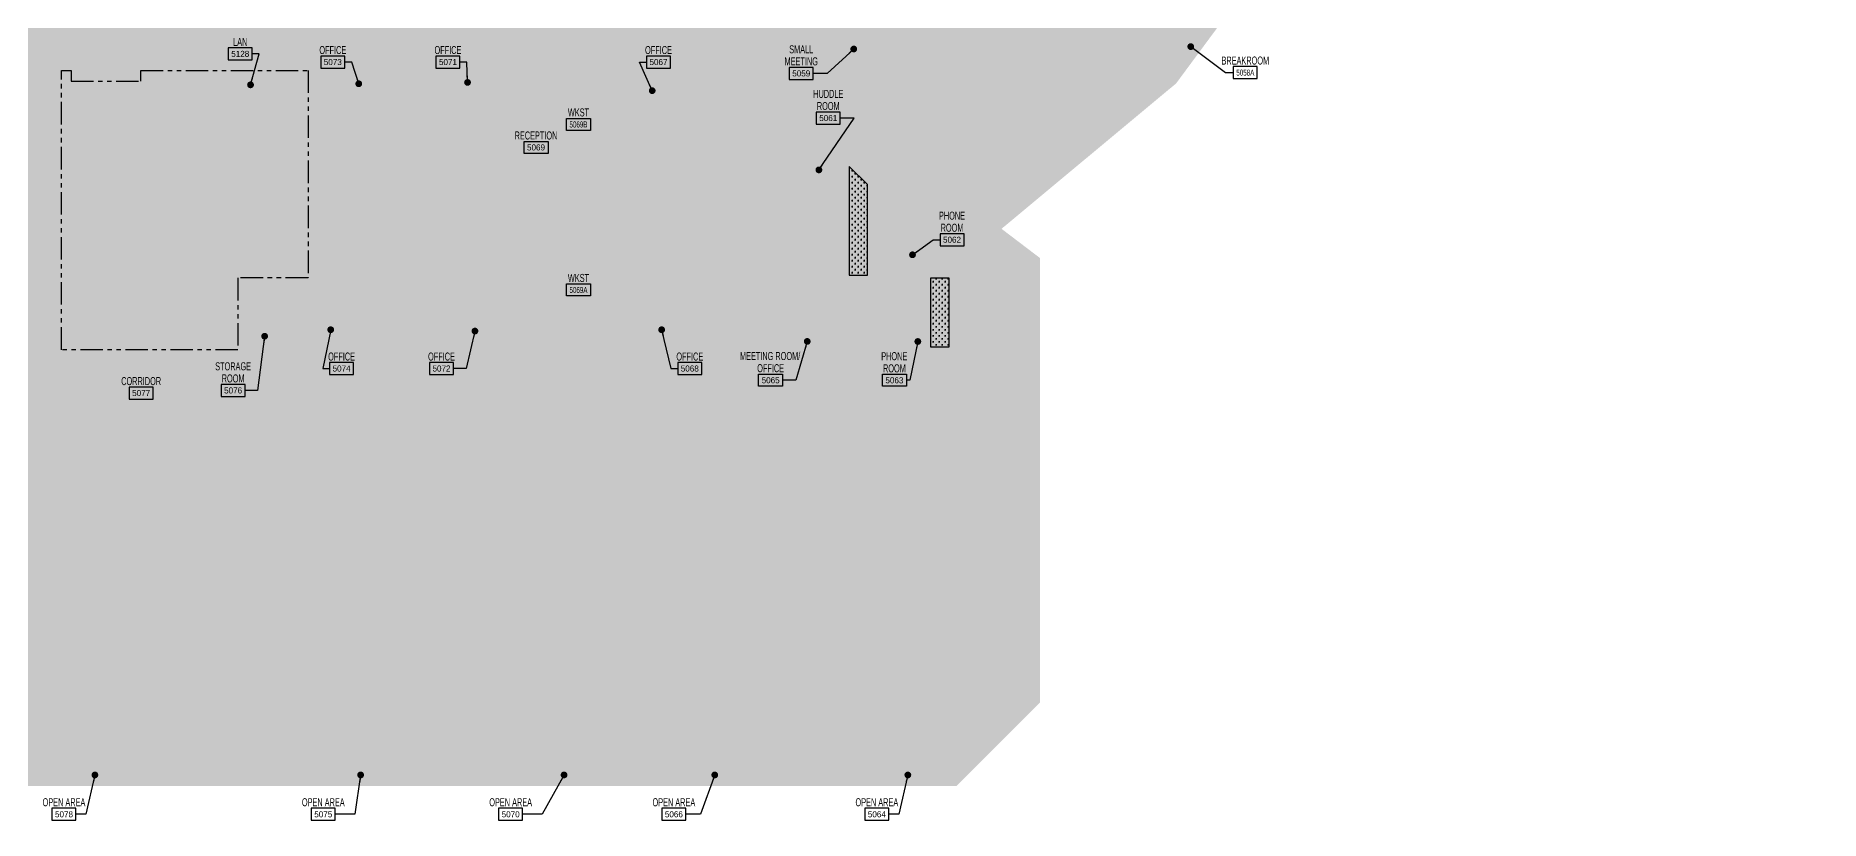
# Model space of a CAD drawing. Header units: inches. Extents: x -71 to 4499, y -33 to 4893.
# Drawn here: x 2008 to 4387, y -33 to 1012 of the extents above; entities that cross this region are included whole.
import ezdxf
from ezdxf.enums import TextEntityAlignment as Align

# ---------------------------------------------------------------- set-up
doc = ezdxf.new("R2010")
doc.units = ezdxf.units.IN
doc.header["$LTSCALE"] = 96
doc.header["$MEASUREMENT"] = 0
doc.linetypes.add('PHANTOM4', pattern=[0.625, 0.3125, -0.0625, 0.0625, -0.0625, 0.0625, -0.0625])
for name, color, linetype in [('A-Area', 212, 'PHANTOM4'), ('A-Area-Iden', 7, 'Continuous'), ('A-Area-Iden-Name', 7, 'Continuous'), ('A-Area-Iden-Numb', 7, 'Continuous'), ('A-Bldg-Patt', 5, 'Continuous'), ('A-Flor-Case-Exst', 235, 'Continuous')]:
    doc.layers.add(name, color=color, linetype=linetype)
doc.styles.add('XFINE_0', font='ARIALN.TTF', dxfattribs={"width": 0.8})
doc.styles.add('XFINE_1-8', font='ARIALN.TTF', dxfattribs={"width": 0.8, "height": 10})
doc.dimstyles.new('OTJ_1-8', dxfattribs={"dimscale": 96, "dimtxt": 0.09375, "dimasz": 0.09375, "dimexe": 0.0625, "dimexo": 0.15625, "dimgap": 0.046875, "dimtad": 1, "dimdec": 1, "dimzin": 3, "dimdsep": 46, "dimlunit": 4, "dimtxsty": 'XFINE_1-8', "dimblk": 'ARCHTICK', "dimcen": 0.09, "dimdle": 0.0625, "dimclrd": 15, "dimclre": 15, "dimclrt": 7, "dimadec": 0, "dimazin": 0, "dimtfac": 0.75, "dimtdec": 1, "dimtix": 1, "dimtmove": 1, "dimatfit": 3, "dimfxl": 1, "dimfrac": 1, "dimtolj": 1, "dimtzin": 0, "dimarcsym": 0})
pattern_1 = [(270, (-2159.6815, 649.5292), (4, -4), [2, -6]), (0, (-2160.6815, 648.5292), (4, 4), [2, -6])]

# ---------------------------------------------------------------- blocks, each defined once
blk = doc.blocks.new('OTJ_Room_Tag_4_P')
at = {"layer": 'A-Area-Iden-Numb'}
blk.add_lwpolyline([(2, -2), (2, 0), (-2, 0), (-2, -2)], close=True, dxfattribs=at)
at = {"layer": 'A-Area-Iden-Name', "style": 'XFINE_0', "width": 0.8}
for tag, p in [('ROOM:NAME1', (0, 2.35)), ('ROOM:NAME2', (0, 0.33))]:
    blk.add_attdef(tag, text='', height=1.33, dxfattribs=at).set_placement(p, align=Align.CENTER)
at = {"layer": 'A-Area-Iden-Numb', "style": 'XFINE_0', "width": 1.569593}
blk.add_attdef('ROOM:NUMBER', text='', height=1, dxfattribs=at).set_placement((-1.5, -1.5), (1.5, -1.5), align=Align.FIT)
blk = doc.blocks.new('_ArchTick')
at = {"color": 0, "linetype": 'ByBlock', "const_width": 0.15}
blk.add_lwpolyline([(-0.5, -0.5), (0.5, 0.5)], dxfattribs=at)

msp = doc.modelspace()

# ---------------------------------------------------------------- hatches: boundary and pattern name
at = {"layer": 'A-Area'}
msp.add_hatch(color=256, dxfattribs=at).paths.add_polyline_path([(2042.5, 966), (2042.5, 594), (2277.5, 594), (2277.5, 689.5), (2151.5, 693), (2151.5, 943.8), (2148, 966), (2148, 951.5), (2055, 951.5), (2055, 966)])
at = {"layer": 'A-Bldg-Patt'}
h = msp.add_hatch(color=256, dxfattribs=at)
h.dxf.hatch_style = 1
h.paths.add_polyline_path([(3443.9, 1639), (3443.9, 1879.4), (3671.5, 1879.4), (3671.5, 1638.7)], flags=16)
h.paths.add_polyline_path([(3917.3, 3804.6), (3917.3, 3670.4), (4387.1, 3672), (4386.9, 3729.7), (3690.2, 4425.8), (2892, 4428), (2887.8, 2218.7), (2683.7, 2012.4), (2222.6, 1553.5), (8, 1552), (3347, 715.9), (3295.5, 755), (3528.2, 948.6), (3658.5, 1124.6), (3724.1, 1093), (3834.6, 1093), (3835.3, 1214.4), (3749.1, 1214.5), (3748.6, 1214.5), (3748.6, 1350.7), (3658.3, 1350.7), (3658.3, 1589.7), (3671.5, 1589.7), (3671.5, 1641.2), (3671.5, 1784.3), (3671.5, 1787.8), (3671.5, 1880.2), (3672.3, 1938.2), (3660.1, 1938.2), (3660, 2057.8), (3474, 2059.5), (3842.5, 2059.5), (3846, 2316), (3474, 2314.5), (3475.5, 2430), (3795, 2433.5), (3795, 2563.5), (3474, 2563.5), (3482.5, 3234), (3616.9, 3234), (3623, 3294), (3474, 3294), (3410.5, 3294), (3410.5, 3494), (3473.7, 3494), (3474, 3548.1), (3660, 3548.3), (3660.1, 3665.9), (3455.8, 3665.9), (3455.8, 3804.6)])
h = msp.add_hatch(color=256, dxfattribs=at)
h.dxf.hatch_style = 1
h.paths.add_polyline_path([(3347, 715.9), (3347, 124.1), (3235.9, 13), (846.4, 13), (806, 53.4), (712.5, 53), (10, 753.4), (8, 1552)])
at = {"layer": 'A-Flor-Case-Exst'}
h = msp.add_hatch(dxfattribs=at)
h.set_pattern_fill('CROSS', color=256, scale=16, angle=-90, style=0)
h.set_pattern_definition(pattern_1)
h.paths.add_polyline_path([(3092.6, 693.1), (3116.6, 693.1), (3116.6, 814), (3092.6, 838)])
h = msp.add_hatch(dxfattribs=at)
h.set_pattern_fill('CROSS', color=256, scale=16, angle=-90, style=0)
h.set_pattern_definition(pattern_1)
h.paths.add_polyline_path([(3225.4, 689.6), (3225.4, 597.5), (3201.4, 597.5), (3201.4, 689.6)])

# ---------------------------------------------------------------- linework, layer by layer
at = {"layer": 'A-Area'}
msp.add_lwpolyline([(2042.5, 966), (2055, 966), (2055, 951.5), (2148, 951.5), (2148, 966), (2371, 966), (2371, 689.5), (2277.5, 689.5), (2277.5, 594), (2042.5, 594)], close=True, dxfattribs=at)
at = {"layer": 'A-Flor-Case-Exst'}
for points in [[(3092.6, 693.1), (3116.6, 693.1), (3116.6, 814), (3092.6, 838)], [(3225.4, 689.6), (3225.4, 597.5), (3201.4, 597.5), (3201.4, 689.6)]]:
    msp.add_lwpolyline(points, close=True, dxfattribs=at)

# ---------------------------------------------------------------- block references
at = {"layer": 'A-Area-Iden'}
ref = msp.add_blockref('OTJ_Room_Tag_4_P', (2280.6, 996), dxfattribs=dict(at, xscale=8, yscale=8, zscale=8))
ref.add_attrib('ROOM:NAME2', 'LAN', dxfattribs={"layer": 'A-Area-Iden-Name', "height": 10.67, "style": 'XFINE_0', "width": 0.8}).set_placement((2280.6, 998.7), align=Align.CENTER)
ref.add_attrib('ROOM:NUMBER', '5128', dxfattribs={"layer": 'A-Area-Iden-Numb', "height": 8, "style": 'XFINE_0', "width": 1.177195}).set_placement((2268.6, 984), (2292.6, 984), align=Align.FIT)
ref = msp.add_blockref('OTJ_Room_Tag_4_P', (3028.5, 970), dxfattribs=dict(at, xscale=8, yscale=8, zscale=8))
ref.add_attrib('ROOM:NAME1', 'SMALL', dxfattribs={"layer": 'A-Area-Iden-Name', "height": 10.67, "style": 'XFINE_0', "width": 0.8}).set_placement((3028.5, 988.8), align=Align.CENTER)
ref.add_attrib('ROOM:NAME2', 'MEETING', dxfattribs={"layer": 'A-Area-Iden-Name', "height": 10.67, "style": 'XFINE_0', "width": 0.8}).set_placement((3028.5, 972.7), align=Align.CENTER)
ref.add_attrib('ROOM:NUMBER', '5059', dxfattribs={"layer": 'A-Area-Iden-Numb', "height": 8, "style": 'XFINE_0', "width": 1.177195}).set_placement((3016.5, 958), (3040.5, 958), align=Align.FIT)
ref = msp.add_blockref('OTJ_Room_Tag_4_P', (2404, 985.1), dxfattribs=dict(at, xscale=8, yscale=8, zscale=8))
ref.add_attrib('ROOM:NAME2', 'OFFICE', dxfattribs={"layer": 'A-Area-Iden-Name', "height": 10.67, "style": 'XFINE_0', "width": 0.8}).set_placement((2404, 987.8), align=Align.CENTER)
ref.add_attrib('ROOM:NUMBER', '5073', dxfattribs={"layer": 'A-Area-Iden-Numb', "height": 8, "style": 'XFINE_0', "width": 1.177195}).set_placement((2392, 973.1), (2416, 973.1), align=Align.FIT)
ref = msp.add_blockref('OTJ_Room_Tag_4_P', (2557.5, 985.1), dxfattribs=dict(at, xscale=8, yscale=8, zscale=8))
ref.add_attrib('ROOM:NAME2', 'OFFICE', dxfattribs={"layer": 'A-Area-Iden-Name', "height": 10.67, "style": 'XFINE_0', "width": 0.8}).set_placement((2557.5, 987.8), align=Align.CENTER)
ref.add_attrib('ROOM:NUMBER', '5071', dxfattribs={"layer": 'A-Area-Iden-Numb', "height": 8, "style": 'XFINE_0', "width": 1.177195}).set_placement((2545.5, 973.1), (2569.5, 973.1), align=Align.FIT)
ref = msp.add_blockref('OTJ_Room_Tag_4_P', (2838.2, 985.1), dxfattribs=dict(at, xscale=8, yscale=8, zscale=8))
ref.add_attrib('ROOM:NAME2', 'OFFICE', dxfattribs={"layer": 'A-Area-Iden-Name', "height": 10.67, "style": 'XFINE_0', "width": 0.8}).set_placement((2838.2, 987.8), align=Align.CENTER)
ref.add_attrib('ROOM:NUMBER', '5067', dxfattribs={"layer": 'A-Area-Iden-Numb', "height": 8, "style": 'XFINE_0', "width": 1.177195}).set_placement((2826.2, 973.1), (2850.2, 973.1), align=Align.FIT)
ref = msp.add_blockref('OTJ_Room_Tag_4_P', (3620.5, 971.1), dxfattribs=dict(at, xscale=8, yscale=8, zscale=8))
ref.add_attrib('ROOM:NAME2', 'BREAKROOM', dxfattribs={"layer": 'A-Area-Iden-Name', "height": 10.67, "style": 'XFINE_0', "width": 0.8}).set_placement((3620.5, 973.8), align=Align.CENTER)
ref.add_attrib('ROOM:NUMBER', '5058A', dxfattribs={"layer": 'A-Area-Iden-Numb', "height": 8, "style": 'XFINE_0', "width": 0.904938}).set_placement((3608.5, 959.1), (3632.5, 959.1), align=Align.FIT)
ref = msp.add_blockref('OTJ_Room_Tag_4_P', (3064.5, 910.5), dxfattribs=dict(at, xscale=8, yscale=8, zscale=8))
ref.add_attrib('ROOM:NAME1', 'HUDDLE', dxfattribs={"layer": 'A-Area-Iden-Name', "height": 10.67, "style": 'XFINE_0', "width": 0.8}).set_placement((3064.5, 929.4), align=Align.CENTER)
ref.add_attrib('ROOM:NAME2', 'ROOM', dxfattribs={"layer": 'A-Area-Iden-Name', "height": 10.67, "style": 'XFINE_0', "width": 0.8}).set_placement((3064.5, 913.2), align=Align.CENTER)
ref.add_attrib('ROOM:NUMBER', '5061', dxfattribs={"layer": 'A-Area-Iden-Numb', "height": 8, "style": 'XFINE_0', "width": 1.177195}).set_placement((3052.5, 898.5), (3076.5, 898.5), align=Align.FIT)
ref = msp.add_blockref('OTJ_Room_Tag_4_P', (2731.5, 902), dxfattribs=dict(at, xscale=-8, yscale=8, zscale=8))
ref.add_attrib('ROOM:NAME2', 'WKST', dxfattribs={"layer": 'A-Area-Iden-Name', "height": 10.67, "style": 'XFINE_0', "width": 0.8}).set_placement((2731.5, 904.7), align=Align.CENTER)
ref.add_attrib('ROOM:NUMBER', '5069B', dxfattribs={"layer": 'A-Area-Iden-Numb', "height": 8, "style": 'XFINE_0', "width": 0.905684}).set_placement((2719.5, 890), (2743.5, 890), align=Align.FIT)
ref = msp.add_blockref('OTJ_Room_Tag_4_P', (2674.9, 871.4), dxfattribs=dict(at, xscale=-8, yscale=8, zscale=8))
ref.add_attrib('ROOM:NAME2', 'RECEPTION', dxfattribs={"layer": 'A-Area-Iden-Name', "height": 10.67, "style": 'XFINE_0', "width": 0.8}).set_placement((2674.9, 874), align=Align.CENTER)
ref.add_attrib('ROOM:NUMBER', '5069', dxfattribs={"layer": 'A-Area-Iden-Numb', "height": 8, "style": 'XFINE_0', "width": 1.177195}).set_placement((2662.9, 859.4), (2686.9, 859.4), align=Align.FIT)
ref = msp.add_blockref('OTJ_Room_Tag_4_P', (3229.5, 748.4), dxfattribs=dict(at, xscale=8, yscale=8, zscale=8))
ref.add_attrib('ROOM:NAME1', 'PHONE', dxfattribs={"layer": 'A-Area-Iden-Name', "height": 10.67, "style": 'XFINE_0', "width": 0.8}).set_placement((3229.5, 767.2), align=Align.CENTER)
ref.add_attrib('ROOM:NAME2', 'ROOM', dxfattribs={"layer": 'A-Area-Iden-Name', "height": 10.67, "style": 'XFINE_0', "width": 0.8}).set_placement((3229.5, 751.1), align=Align.CENTER)
ref.add_attrib('ROOM:NUMBER', '5062', dxfattribs={"layer": 'A-Area-Iden-Numb', "height": 8, "style": 'XFINE_0', "width": 1.177195}).set_placement((3217.5, 736.4), (3241.5, 736.4), align=Align.FIT)
ref = msp.add_blockref('OTJ_Room_Tag_4_P', (2731.5, 681.5), dxfattribs=dict(at, xscale=-8, yscale=8, zscale=8))
ref.add_attrib('ROOM:NAME2', 'WKST', dxfattribs={"layer": 'A-Area-Iden-Name', "height": 10.67, "style": 'XFINE_0', "width": 0.8}).set_placement((2731.5, 684.2), align=Align.CENTER)
ref.add_attrib('ROOM:NUMBER', '5069A', dxfattribs={"layer": 'A-Area-Iden-Numb', "height": 8, "style": 'XFINE_0', "width": 0.904938}).set_placement((2719.5, 669.5), (2743.5, 669.5), align=Align.FIT)
ref = msp.add_blockref('OTJ_Room_Tag_4_P', (2271.1, 547.7), dxfattribs=dict(at, xscale=8, yscale=8, zscale=8))
ref.add_attrib('ROOM:NAME1', 'STORAGE', dxfattribs={"layer": 'A-Area-Iden-Name', "height": 10.67, "style": 'XFINE_0', "width": 0.8}).set_placement((2271.1, 566.5), align=Align.CENTER)
ref.add_attrib('ROOM:NAME2', 'ROOM', dxfattribs={"layer": 'A-Area-Iden-Name', "height": 10.67, "style": 'XFINE_0', "width": 0.8}).set_placement((2271.1, 550.4), align=Align.CENTER)
ref.add_attrib('ROOM:NUMBER', '5076', dxfattribs={"layer": 'A-Area-Iden-Numb', "height": 8, "style": 'XFINE_0', "width": 1.177195}).set_placement((2259.1, 535.7), (2283.1, 535.7), align=Align.FIT)
ref = msp.add_blockref('OTJ_Room_Tag_4_P', (2415.7, 576.9), dxfattribs=dict(at, xscale=8, yscale=8, zscale=8))
ref.add_attrib('ROOM:NAME2', 'OFFICE', dxfattribs={"layer": 'A-Area-Iden-Name', "height": 10.67, "style": 'XFINE_0', "width": 0.8}).set_placement((2415.7, 579.5), align=Align.CENTER)
ref.add_attrib('ROOM:NUMBER', '5074', dxfattribs={"layer": 'A-Area-Iden-Numb', "height": 8, "style": 'XFINE_0', "width": 1.177195}).set_placement((2403.7, 564.9), (2427.7, 564.9), align=Align.FIT)
ref = msp.add_blockref('OTJ_Room_Tag_4_P', (2548.9, 576.9), dxfattribs=dict(at, xscale=8, yscale=8, zscale=8))
ref.add_attrib('ROOM:NAME2', 'OFFICE', dxfattribs={"layer": 'A-Area-Iden-Name', "height": 10.67, "style": 'XFINE_0', "width": 0.8}).set_placement((2548.9, 579.5), align=Align.CENTER)
ref.add_attrib('ROOM:NUMBER', '5072', dxfattribs={"layer": 'A-Area-Iden-Numb', "height": 8, "style": 'XFINE_0', "width": 1.177195}).set_placement((2536.9, 564.9), (2560.9, 564.9), align=Align.FIT)
ref = msp.add_blockref('OTJ_Room_Tag_4_P', (2879.9, 576.9), dxfattribs=dict(at, xscale=8, yscale=8, zscale=8))
ref.add_attrib('ROOM:NAME2', 'OFFICE', dxfattribs={"layer": 'A-Area-Iden-Name', "height": 10.67, "style": 'XFINE_0', "width": 0.8}).set_placement((2879.9, 579.5), align=Align.CENTER)
ref.add_attrib('ROOM:NUMBER', '5068', dxfattribs={"layer": 'A-Area-Iden-Numb', "height": 8, "style": 'XFINE_0', "width": 1.177195}).set_placement((2867.9, 564.9), (2891.9, 564.9), align=Align.FIT)
ref = msp.add_blockref('OTJ_Room_Tag_4_P', (2987.7, 561.3), dxfattribs=dict(at, xscale=-8, yscale=8, zscale=8))
ref.add_attrib('ROOM:NAME1', 'MEETING ROOM/', dxfattribs={"layer": 'A-Area-Iden-Name', "height": 10.667, "style": 'XFINE_0', "width": 0.8}).set_placement((2987, 580.2), align=Align.CENTER)
ref.add_attrib('ROOM:NAME2', 'OFFICE', dxfattribs={"layer": 'A-Area-Iden-Name', "height": 10.67, "style": 'XFINE_0', "width": 0.8}).set_placement((2987.7, 564), align=Align.CENTER)
ref.add_attrib('ROOM:NUMBER', '5065', dxfattribs={"layer": 'A-Area-Iden-Numb', "height": 8, "style": 'XFINE_0', "width": 1.177195}).set_placement((2975.7, 549.3), (2999.7, 549.3), align=Align.FIT)
ref = msp.add_blockref('OTJ_Room_Tag_4_P', (3152.7, 561.2), dxfattribs=dict(at, xscale=-8, yscale=8, zscale=8))
ref.add_attrib('ROOM:NAME1', 'PHONE', dxfattribs={"layer": 'A-Area-Iden-Name', "height": 10.67, "style": 'XFINE_0', "width": 0.8}).set_placement((3152.5, 580), align=Align.CENTER)
ref.add_attrib('ROOM:NAME2', 'ROOM', dxfattribs={"layer": 'A-Area-Iden-Name', "height": 10.67, "style": 'XFINE_0', "width": 0.8}).set_placement((3152.7, 563.8), align=Align.CENTER)
ref.add_attrib('ROOM:NUMBER', '5063', dxfattribs={"layer": 'A-Area-Iden-Numb', "height": 8, "style": 'XFINE_0', "width": 1.177195}).set_placement((3140.7, 549.2), (3164.7, 549.2), align=Align.FIT)
ref = msp.add_blockref('OTJ_Room_Tag_4_P', (2148.5, 544.2), dxfattribs=dict(at, xscale=8, yscale=8, zscale=8))
ref.add_attrib('ROOM:NAME2', 'CORRIDOR', dxfattribs={"layer": 'A-Area-Iden-Name', "height": 10.67, "style": 'XFINE_0', "width": 0.8}).set_placement((2148.5, 546.8), align=Align.CENTER)
ref.add_attrib('ROOM:NUMBER', '5077', dxfattribs={"layer": 'A-Area-Iden-Numb', "height": 8, "style": 'XFINE_0', "width": 1.177195}).set_placement((2136.5, 532.2), (2160.5, 532.2), align=Align.FIT)
ref = msp.add_blockref('OTJ_Room_Tag_4_P', (2045.6, -16.9), dxfattribs=dict(at, xscale=8, yscale=8, zscale=8))
ref.add_attrib('ROOM:NAME2', 'OPEN AREA', dxfattribs={"layer": 'A-Area-Iden-Name', "height": 10.67, "style": 'XFINE_0', "width": 0.8}).set_placement((2045.6, -14.2), align=Align.CENTER)
ref.add_attrib('ROOM:NUMBER', '5078', dxfattribs={"layer": 'A-Area-Iden-Numb', "height": 8, "style": 'XFINE_0', "width": 1.177195}).set_placement((2033.6, -28.9), (2057.6, -28.9), align=Align.FIT)
ref = msp.add_blockref('OTJ_Room_Tag_4_P', (2391.3, -16.9), dxfattribs=dict(at, xscale=8, yscale=8, zscale=8))
ref.add_attrib('ROOM:NAME2', 'OPEN AREA', dxfattribs={"layer": 'A-Area-Iden-Name', "height": 10.67, "style": 'XFINE_0', "width": 0.8}).set_placement((2391.3, -14.2), align=Align.CENTER)
ref.add_attrib('ROOM:NUMBER', '5075', dxfattribs={"layer": 'A-Area-Iden-Numb', "height": 8, "style": 'XFINE_0', "width": 1.177195}).set_placement((2379.3, -28.9), (2403.3, -28.9), align=Align.FIT)
ref = msp.add_blockref('OTJ_Room_Tag_4_P', (2641.1, -16.9), dxfattribs=dict(at, xscale=8, yscale=8, zscale=8))
ref.add_attrib('ROOM:NAME2', 'OPEN AREA', dxfattribs={"layer": 'A-Area-Iden-Name', "height": 10.67, "style": 'XFINE_0', "width": 0.8}).set_placement((2641.1, -14.2), align=Align.CENTER)
ref.add_attrib('ROOM:NUMBER', '5070', dxfattribs={"layer": 'A-Area-Iden-Numb', "height": 8, "style": 'XFINE_0', "width": 1.177195}).set_placement((2629.1, -28.9), (2653.1, -28.9), align=Align.FIT)
ref = msp.add_blockref('OTJ_Room_Tag_4_P', (2858.7, -16.9), dxfattribs=dict(at, xscale=8, yscale=8, zscale=8))
ref.add_attrib('ROOM:NAME2', 'OPEN AREA', dxfattribs={"layer": 'A-Area-Iden-Name', "height": 10.67, "style": 'XFINE_0', "width": 0.8}).set_placement((2858.7, -14.2), align=Align.CENTER)
ref.add_attrib('ROOM:NUMBER', '5066', dxfattribs={"layer": 'A-Area-Iden-Numb', "height": 8, "style": 'XFINE_0', "width": 1.177195}).set_placement((2846.7, -28.9), (2870.7, -28.9), align=Align.FIT)
ref = msp.add_blockref('OTJ_Room_Tag_4_P', (3129.3, -16.9), dxfattribs=dict(at, xscale=8, yscale=8, zscale=8))
ref.add_attrib('ROOM:NAME2', 'OPEN AREA', dxfattribs={"layer": 'A-Area-Iden-Name', "height": 10.67, "style": 'XFINE_0', "width": 0.8}).set_placement((3129.3, -14.2), align=Align.CENTER)
ref.add_attrib('ROOM:NUMBER', '5064', dxfattribs={"layer": 'A-Area-Iden-Numb', "height": 8, "style": 'XFINE_0', "width": 1.177195}).set_placement((3117.3, -28.9), (3141.3, -28.9), align=Align.FIT)

# ---------------------------------------------------------------- leaders
for points in [[(3547.8, 997.7), (3594.3, 963.1), (3604.5, 963.1)], [(2294.3, 946.8), (2305.9, 988), (2296.6, 988)], [(2438.6, 948.2), (2429.3, 977.1), (2420, 977.1)], [(2583.6, 950), (2582.8, 977.1), (2573.5, 977.1)], [(2829.8, 939), (2812.9, 977.1), (2822.2, 977.1)], [(3098.5, 994.5), (3063, 962), (3044.5, 962)], [(3052, 833.5), (3099, 902.5), (3080.5, 902.5)], [(3176.8, 720.4), (3204.2, 740.4), (3213.5, 740.4)], [(2401.2, 620.6), (2390.5, 568.9), (2399.7, 568.9)], [(2593.5, 618.8), (2581.6, 568.9), (2564.9, 568.9)], [(2842.4, 620.6), (2854.7, 568.9), (2863.9, 568.9)], [(2313.1, 611.9), (2303.4, 539.7), (2287.1, 539.7)], [(3036.5, 605), (3021.4, 553.3), (3003.7, 553.3)], [(3183.9, 604.9), (3173.3, 553.2), (3168.7, 553.2)], [(2086.8, 27.5), (2074.7, -24.9), (2061.6, -24.9)], [(2441.1, 27.5), (2433.5, -24.9), (2407.3, -24.9)], [(2712.3, 27.5), (2683.3, -24.9), (2657.1, -24.9)], [(2913.2, 27.5), (2894.1, -24.9), (2874.7, -24.9)], [(3170.6, 27.5), (3158.4, -24.9), (3145.3, -24.9)]]:
    msp.add_leader(points, dimstyle='OTJ_1-8', override={"dimgap": 0.046875, "dimtad": 0, "dimldrblk": 'Dot'}, dxfattribs=at)

doc.saveas('drawing.dxf')
